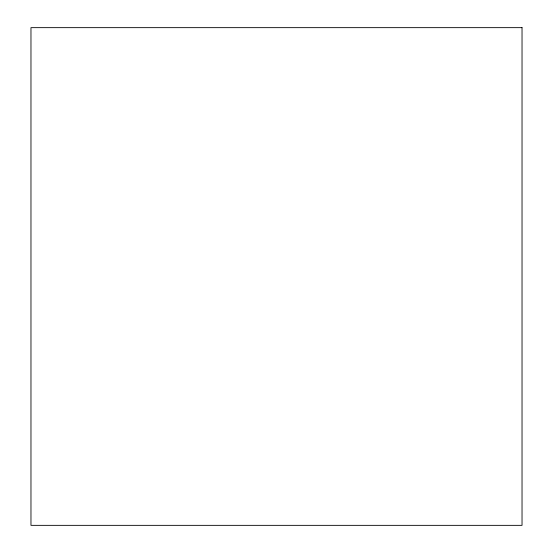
<?xml version="1.0" encoding="UTF-8"?>
<svg xmlns="http://www.w3.org/2000/svg" width="553" height="553" viewBox="0 0 553 553"><rect width="100%" height="100%" fill="white"/><g stroke="black" fill="none" stroke-linecap="round" stroke-linejoin="round"><path stroke-width="0.83" d="M522.032 27.65L30.968 27.65L30.968 525.35L522.032 525.35L522.032 27.65"/></g></svg>
